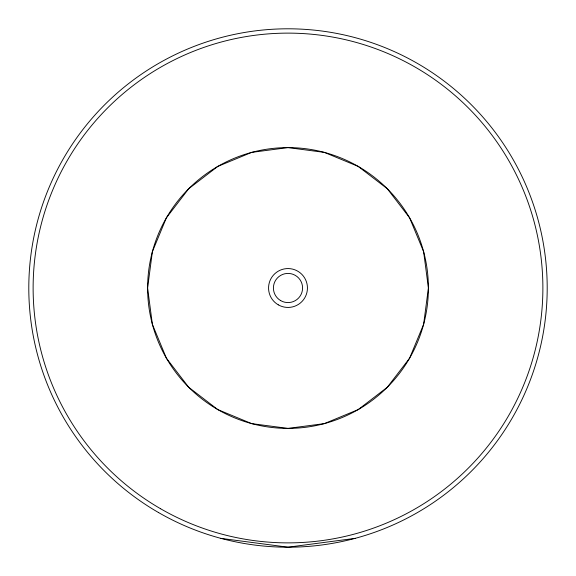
<?xml version="1.0" encoding="UTF-8"?>
<svg xmlns="http://www.w3.org/2000/svg" width="576" height="576" viewBox="0 0 576 576"><rect width="100%" height="100%" fill="white"/><g stroke="black" fill="none" stroke-linecap="round" stroke-linejoin="round"><path stroke-width="0.86" d="M355.082 538.366L288 547.2L220.918 538.366M152.381 251.662L147.6 288L152.381 324.338L166.414 358.2L188.719 387.281L217.8 409.586L251.662 423.619L288 428.4L324.338 423.619L358.2 409.586L387.281 387.281L409.586 358.2L423.619 324.338L428.4 288L423.619 251.662L409.586 217.8L387.281 188.719L358.2 166.414L324.338 152.381L288 147.6L251.662 152.381L217.8 166.414L188.719 188.719L166.414 217.8L152.381 251.662M278.28 304.834A19.44 19.44 0 0 0 307.44 288A19.44 19.44 0 0 0 278.28 271.166A19.44 19.44 0 0 0 278.28 304.834M280.706 300.629A14.58 14.58 0 0 0 302.58 288A14.58 14.58 0 0 0 280.706 275.371A14.58 14.58 0 0 0 280.706 300.629M160.56 508.73A254.88 254.88 0 0 0 542.88 288A254.88 254.88 0 0 0 160.56 67.27A254.88 254.88 0 0 0 160.56 508.73M217.8 409.586A140.4 140.4 0 0 0 428.4 288A140.4 140.4 0 0 0 217.8 166.414A140.4 140.4 0 0 0 217.8 409.586M158.4 512.474A259.2 259.2 0 0 0 547.2 288A259.2 259.2 0 0 0 158.4 63.526A259.2 259.2 0 0 0 158.4 512.474"/></g></svg>
